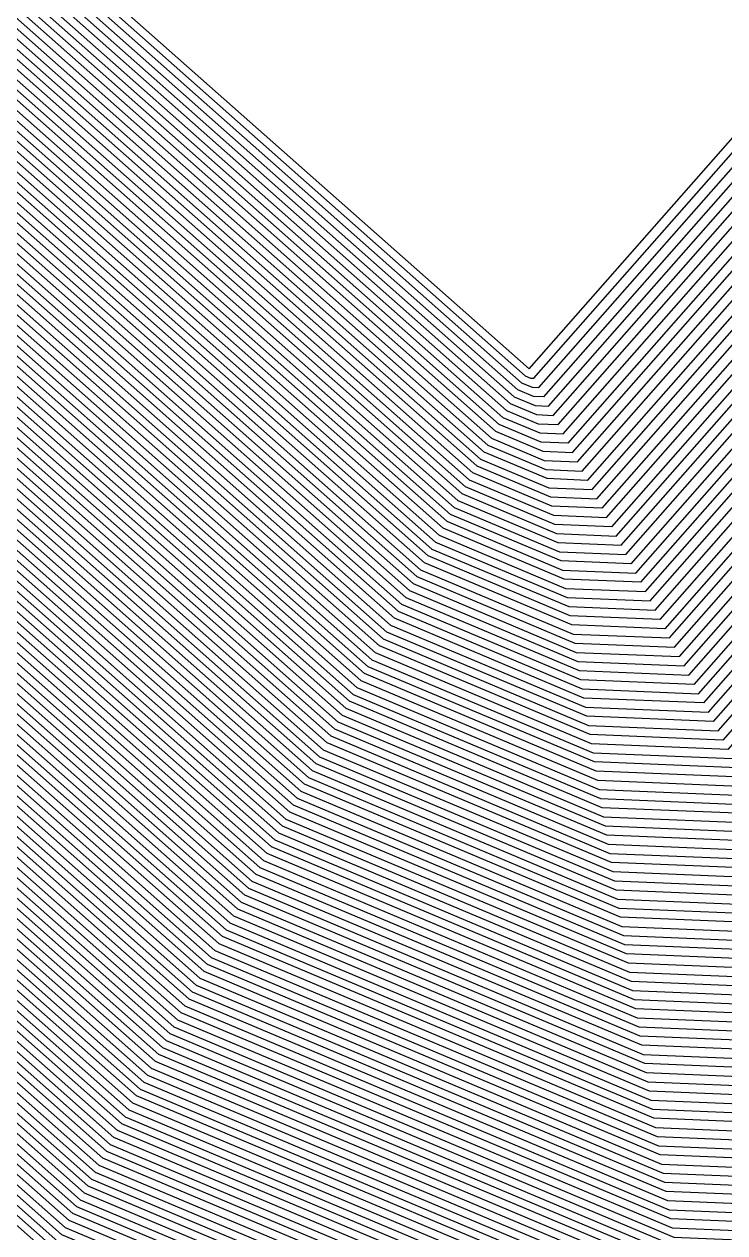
# Model space of a CAD drawing. Extents: x 7084 to 11035, y 13750 to 16729.
# Drawn here: x 9203.9 to 9262, y 14854.8 to 14955.1 of the extents above; entities that cross this region are included whole.
import ezdxf

# ---------------------------------------------------------------- set-up
doc = ezdxf.new("R2010")
doc.units = 0
doc.layers.add('Default', color=7, linetype='Continuous')

msp = doc.modelspace()

# ---------------------------------------------------------------- linework, layer by layer
at = {"layer": 'Default'}
for points in [[(8776.03, 14895.97), (8809.85, 14847.44), (8825.57, 14827.59), (8896.15, 14780.53), (8963.8, 14784.95), (8997.71, 14808.11), (9066.82, 14847.81), (9127.2, 14873.45), (9184.55, 14871.98), (9206.06, 14852.96), (9261.94, 14829.43), (9297.23, 14827.96), (9315.43, 14848.64), (9388.95, 14867.75), (9444.83, 14913.34), (9474.24, 14950.1), (9506.59, 15016.27), (9487.57, 15100.64), (9533.15, 15200.63), (9512.56, 15306.51)], [(8776.85, 14895.99), (8810.41, 14847.84), (8826.34, 14827.72), (8896.37, 14781.03), (8963.49, 14785.4), (8997.87, 14808.89), (9066.44, 14848.28), (9127.66, 14874.28), (9184.56, 14872.82), (9206.37, 14853.53), (9261.81, 14830.19), (9296.83, 14828.73), (9315.28, 14849.69), (9388.23, 14868.66), (9443.67, 14913.89), (9472.85, 14950.36), (9504.95, 15016.02), (9485.66, 15101.56), (9530.89, 15200.77), (9510.46, 15305.82)], [(9248.58, 14921.09), (9297.36, 14976.52), (9301.38, 14977.57), (9304.43, 14980.06), (9306.04, 14982.07), (9307.81, 14985.69), (9256.81, 15211.85), (9259.31, 15217.31), (9258.18, 15223.1), (9254.16, 15226.72), (9244.83, 15225.92), (9116.23, 15305.74)], [(8777.66, 14896.01), (8810.96, 14848.25), (8827.11, 14827.84), (8896.59, 14781.52), (8963.18, 14785.86), (8998.03, 14809.67), (9066.06, 14848.75), (9128.12, 14875.1), (9184.58, 14873.66), (9206.68, 14854.1), (9261.68, 14830.94), (9296.42, 14829.5), (9315.13, 14850.75), (9387.5, 14869.57), (9442.51, 14914.44), (9471.46, 14950.63), (9503.3, 15015.77), (9483.75, 15102.48), (9528.62, 15200.91), (9508.36, 15305.13)], [(8778.48, 14896.04), (8811.51, 14848.65), (8827.88, 14827.97), (8896.81, 14782.02), (8962.86, 14786.32), (8998.19, 14810.45), (9065.68, 14849.22), (9128.58, 14875.93), (9184.59, 14874.5), (9206.99, 14854.68), (9261.56, 14831.7), (9296.02, 14830.27), (9314.98, 14851.81), (9386.78, 14870.47), (9441.35, 14914.99), (9470.07, 14950.89), (9501.66, 15015.51), (9481.84, 15103.4), (9526.36, 15201.05), (9506.26, 15304.44)], [(9017.49, 14904.19), (9020.19, 14905.74), (9183.73, 14975.19), (9185.97, 14975.13), (9244.21, 14923.61), (9246.39, 14922.69), (9247.77, 14922.63), (9297.06, 14978.64), (9299.93, 14979.38), (9302.11, 14981.16), (9303.26, 14982.6), (9304.52, 14985.18), (9253, 15213.68), (9254.78, 15217.59), (9253.98, 15221.73), (9251.1, 15224.31), (9244.44, 15223.74), (9114.51, 15304.38)], [(9502.05, 15303.06), (9521.83, 15201.32), (9478.03, 15105.24), (9498.38, 15015.01), (9467.29, 14951.42), (9439.03, 14916.09), (9385.33, 14872.29), (9314.68, 14853.92), (9295.22, 14831.81), (9261.31, 14833.22), (9207.61, 14855.83), (9184.61, 14876.17), (9129.5, 14877.59), (9064.93, 14850.16), (8998.51, 14812.01), (8962.24, 14787.24), (8897.24, 14783), (8829.42, 14828.22)], [(8876.62, 14900.47), (8877.17, 14898.82), (8878.23, 14897.3), (8921.01, 14843.26), (8923.22, 14841.79), (8925.33, 14841.93), (9017.65, 14904.97), (9019.81, 14906.21), (9184.18, 14976.02), (9185.98, 14975.97), (9244.52, 14924.18), (9246.27, 14923.45), (9247.37, 14923.4), (9296.91, 14979.69), (9299.2, 14980.29), (9300.95, 14981.71), (9301.87, 14982.86), (9302.88, 14984.93), (9251.09, 15214.6), (9252.52, 15217.73), (9251.87, 15221.04), (9249.58, 15223.1), (9244.25, 15222.65), (9113.65, 15303.71)], [(9499.95, 15302.37), (9519.57, 15201.46), (9476.12, 15106.15), (9496.73, 15014.75), (9465.9, 14951.68), (9437.87, 14916.65), (9384.61, 14873.2), (9314.53, 14854.98), (9294.82, 14832.58), (9261.18, 14833.98), (9207.92, 14856.4), (9184.62, 14877.01), (9129.96, 14878.41), (9064.55, 14850.63), (8998.67, 14812.79), (8961.93, 14787.7), (8897.46, 14783.5), (8830.19, 14828.35), (8813.16, 14849.85), (8780.93, 14896.1)], [(8781.74, 14896.13), (8813.71, 14850.26), (8830.96, 14828.47), (8897.68, 14783.99), (8961.62, 14788.16), (8998.83, 14813.57), (9064.17, 14851.11), (9130.42, 14879.24), (9184.63, 14877.85), (9208.23, 14856.98), (9261.05, 14834.73), (9294.41, 14833.34), (9314.38, 14856.03), (9383.88, 14874.1), (9436.71, 14917.2), (9464.51, 14951.95), (9495.09, 15014.5), (9474.22, 15107.07), (9517.31, 15201.6), (9497.85, 15301.68)], [(9186.02, 14979.33), (9245.76, 14926.48), (9296.31, 14983.92), (9186.02, 14979.33), (9032.08, 15025.28), (8871.25, 15183.82), (8841.38, 15075.83), (8905.71, 14963.24), (8841.38, 15075.83), (9032.08, 15025.28), (9186.02, 14979.33), (9018.3, 14908.1), (8905.71, 14963.24), (8910.31, 14988.52), (8841.38, 15075.83), (9032.08, 15025.28), (8871.25, 15183.82), (9094.12, 15087.31), (9110.2, 15300.99)], [(8923.87, 14843.27), (8924.4, 14843.31), (9018.13, 14907.32), (9018.67, 14907.63), (9185.56, 14978.5), (9186.01, 14978.49), (9245.45, 14925.91), (9245.89, 14925.72), (9246.16, 14925.71), (9296.46, 14982.86), (9297.03, 14983.01), (9297.47, 14983.37), (9297.7, 14983.66), (9297.95, 14984.17), (9245.37, 15217.36), (9245.73, 15218.14), (9245.57, 15218.97), (9244.99, 15219.49), (9243.66, 15219.37), (9111.06, 15301.67)], [(8961, 14789.08), (8999.16, 14815.14), (9063.41, 14852.05), (9131.34, 14880.89), (9184.66, 14879.53), (9208.85, 14858.12), (9260.8, 14836.25), (9293.61, 14834.88), (9314.08, 14858.15), (9382.44, 14875.92), (9434.39, 14918.3), (9461.73, 14952.48), (9491.8, 15014), (9470.4, 15108.91), (9512.78, 15201.87), (9493.64, 15300.31)], [(9184.68, 14881.2), (9209.47, 14859.27), (9260.55, 14837.77), (9292.81, 14836.42), (9313.78, 14860.26), (9380.99, 14877.74), (9432.07, 14919.4), (9458.95, 14953.01), (9488.52, 15013.49), (9466.59, 15110.75), (9508.26, 15202.15), (9489.44, 15298.93)], [(8785.82, 14896.24), (8816.47, 14852.27), (8834.81, 14829.11), (8898.77, 14786.46), (8960.07, 14790.46), (8999.64, 14817.48), (9062.27, 14853.46), (9132.72, 14883.38), (9184.69, 14882.04), (9209.78, 14859.85), (9260.42, 14838.53), (9292.4, 14837.19), (9313.63, 14861.32), (9380.27, 14878.64), (9430.91, 14919.95), (9457.56, 14953.27), (9486.88, 15013.24), (9464.68, 15111.67), (9505.99, 15202.29), (9487.34, 15298.24)], [(8786.64, 14896.27), (8817.02, 14852.67), (8835.58, 14829.23), (8898.99, 14786.96), (8959.76, 14790.92), (8999.8, 14818.26), (9061.89, 14853.93), (9133.18, 14884.2), (9184.7, 14882.88), (9210.09, 14860.42), (9260.29, 14839.28), (9292, 14837.96), (9313.48, 14862.38), (9379.54, 14879.55), (9429.75, 14920.51), (9456.17, 14953.53), (9485.23, 15012.99), (9462.77, 15112.59), (9503.73, 15202.43), (9485.23, 15297.55)], [(9483.13, 15296.86), (9501.47, 15202.56), (9460.87, 15113.51), (9483.59, 15012.73), (9454.78, 14953.8), (9428.58, 14921.06), (9378.82, 14880.46), (9313.34, 14863.43), (9291.6, 14838.73), (9260.17, 14840.04), (9210.4, 14861), (9184.71, 14883.72), (9133.64, 14885.03), (9061.51, 14854.4), (8999.96, 14819.04), (8959.45, 14791.38), (8899.21, 14787.45), (8836.35, 14829.36), (8817.57, 14853.07), (8787.45, 14896.29)], [(8789.08, 14896.33), (8818.68, 14853.87), (8837.88, 14829.61), (8899.65, 14788.44), (8958.83, 14792.3), (9000.28, 14820.6), (9060.76, 14855.34), (9134.56, 14886.68), (9184.74, 14885.4), (9211.02, 14862.15), (9259.92, 14841.56), (9290.8, 14840.27), (9313.04, 14865.55), (9377.37, 14882.27), (9426.26, 14922.16), (9452, 14954.33), (9480.3, 15012.23), (9457.05, 15115.35), (9496.94, 15202.84), (9478.93, 15295.48)], [(9474.72, 15294.1), (9492.41, 15203.12), (9453.24, 15117.18), (9477.02, 15011.72), (9449.22, 14954.86), (9423.94, 14923.26), (9375.92, 14884.09), (9312.74, 14867.66), (9289.99, 14841.81), (9259.66, 14843.08), (9211.64, 14863.29), (9184.76, 14887.08), (9135.47, 14888.34), (9060, 14856.29), (9000.6, 14822.17), (8958.21, 14793.22), (8900.08, 14789.43), (8839.42, 14829.86), (8819.78, 14854.68), (8790.71, 14896.38)], [(8900.52, 14790.41), (8957.59, 14794.14), (9000.93, 14823.73), (9059.24, 14857.23), (9136.39, 14889.99), (9184.78, 14888.75), (9212.26, 14864.44), (9259.41, 14844.59), (9289.19, 14843.35), (9312.44, 14869.77), (9374.48, 14885.9), (9421.62, 14924.37), (9446.44, 14955.38), (9473.73, 15011.22), (9449.42, 15119.02), (9487.89, 15203.39), (9470.52, 15292.72)], [(8957.9, 14793.68), (9000.76, 14822.95), (9059.62, 14856.76), (9135.93, 14889.17), (9184.77, 14887.91), (9211.95, 14863.87), (9259.54, 14843.83), (9289.59, 14842.58), (9312.59, 14868.72), (9375.2, 14885), (9422.78, 14923.81), (9447.83, 14955.12), (9475.38, 15011.47), (9451.33, 15118.1), (9490.15, 15203.25), (9472.62, 15293.41)], [(9212.88, 14865.59), (9259.16, 14846.11), (9288.38, 14844.89), (9312.14, 14871.89), (9373.03, 14887.72), (9419.3, 14925.47), (9443.66, 14955.91), (9470.45, 15010.71), (9445.61, 15120.86), (9483.36, 15203.67), (9466.31, 15291.34)], [(9464.21, 15290.66), (9481.1, 15203.8), (9443.7, 15121.78), (9468.8, 15010.46), (9442.27, 14956.18), (9418.14, 14926.02), (9372.3, 14888.63), (9311.99, 14872.94), (9287.98, 14845.66), (9259.03, 14846.87), (9213.19, 14866.17), (9184.82, 14891.27), (9137.77, 14892.47), (9058.1, 14858.64), (9001.41, 14826.07), (8956.66, 14795.51), (8901.17, 14791.9), (8843.27, 14830.5), (8822.54, 14856.69), (8794.79, 14896.5), (8780.32, 14939.92), (8792.32, 14970.48), (8761.76, 15023.96)], [(8781.27, 14939.53), (8795.61, 14896.52), (8823.09, 14857.09), (8844.04, 14830.62), (8901.39, 14792.39), (8956.35, 14795.97), (9001.57, 14826.85), (9057.72, 14859.11), (9138.23, 14893.3), (9184.83, 14892.11), (9213.5, 14866.74), (9258.9, 14847.62), (9287.58, 14846.43), (9311.84, 14874), (9371.58, 14889.53), (9416.98, 14926.57), (9440.88, 14956.44), (9467.16, 15010.21), (9441.8, 15122.7), (9478.83, 15203.94), (9462.11, 15289.97)], [(9001.73, 14827.64), (9057.34, 14859.58), (9138.69, 14894.13), (9184.84, 14892.95), (9213.81, 14867.32), (9258.78, 14848.38), (9287.18, 14847.2), (9311.69, 14875.06), (9370.86, 14890.44), (9415.82, 14927.12), (9439.49, 14956.71), (9465.52, 15009.95), (9439.89, 15123.62), (9476.57, 15204.08), (9460, 15289.28)], [(8764.04, 15025.44), (8795.56, 14970.27), (8783.18, 14938.75), (8797.24, 14896.56), (8824.19, 14857.9), (8845.58, 14830.87), (8901.83, 14793.38), (8955.73, 14796.89), (9001.89, 14828.42), (9056.96, 14860.05), (9139.15, 14894.96), (9184.85, 14893.78), (9214.12, 14867.89), (9258.65, 14849.14), (9286.77, 14847.97), (9311.54, 14876.12), (9370.13, 14891.35), (9414.66, 14927.67), (9438.1, 14956.97), (9463.88, 15009.7), (9437.98, 15124.54), (9474.31, 15204.22), (9457.9, 15288.59)], [(8764.8, 15025.93), (8796.64, 14970.2), (8784.13, 14938.36), (8798.06, 14896.59), (8824.74, 14858.3), (8846.35, 14831), (8902.05, 14793.87), (8955.42, 14797.35), (9002.05, 14829.2), (9056.59, 14860.53), (9139.61, 14895.78), (9184.86, 14894.62), (9214.43, 14868.46), (9258.53, 14849.9), (9286.37, 14848.74), (9311.39, 14877.17), (9369.41, 14892.26), (9413.5, 14928.23), (9436.71, 14957.23), (9462.23, 15009.45), (9436.08, 15125.46), (9472.04, 15204.36), (9455.8, 15287.9)], [(8767.07, 15027.41), (8799.88, 14970), (8786.99, 14937.19), (8800.5, 14896.66), (8826.4, 14859.5), (8848.66, 14831.38), (8902.7, 14795.35), (8954.49, 14798.73), (9002.53, 14831.54), (9055.45, 14861.94), (9140.99, 14898.26), (9184.9, 14897.14), (9215.36, 14870.19), (9258.15, 14852.17), (9285.17, 14851.05), (9310.95, 14880.34), (9367.24, 14894.98), (9410.02, 14929.88), (9432.54, 14958.03), (9457.31, 15008.69), (9430.35, 15128.21), (9465.26, 15204.77), (9449.49, 15285.83)], [(8768.59, 15028.4), (8802.04, 14969.86), (8788.9, 14936.41), (8802.13, 14896.7), (8827.5, 14860.31), (8850.2, 14831.63), (8903.14, 14796.34), (8953.87, 14799.65), (9002.86, 14833.1), (9054.69, 14862.88), (9141.91, 14899.92), (9184.92, 14898.82), (9215.98, 14871.34), (9257.89, 14853.69), (9284.36, 14852.59), (9310.65, 14882.46), (9365.79, 14896.79), (9407.7, 14930.98), (9429.76, 14958.55), (9454.02, 15008.18), (9426.54, 15130.05), (9460.73, 15205.05), (9445.29, 15284.45)], [(9003.02, 14833.88), (9054.31, 14863.35), (9142.37, 14900.75), (9184.93, 14899.65), (9216.29, 14871.91), (9257.77, 14854.45), (9283.96, 14853.36), (9310.5, 14883.51), (9365.07, 14897.7), (9406.54, 14931.53), (9428.37, 14958.82), (9452.38, 15007.93), (9424.63, 15130.97), (9458.47, 15205.18), (9443.19, 15283.76)], [(8770.1, 15029.39), (8804.2, 14969.72), (8790.81, 14935.62), (8803.76, 14896.75), (8828.6, 14861.11), (8851.74, 14831.89), (8903.57, 14797.33), (8953.25, 14800.57), (9003.18, 14834.67), (9053.93, 14863.82), (9142.83, 14901.57), (9184.94, 14900.49), (9216.6, 14872.49), (9257.64, 14855.21), (9283.56, 14854.13), (9310.35, 14884.57), (9364.34, 14898.61), (9405.38, 14932.09), (9426.98, 14959.08), (9450.73, 15007.68), (9422.73, 15131.89), (9456.2, 15205.32), (9441.08, 15283.07)], [(9438.98, 15282.38), (9453.94, 15205.46), (9420.82, 15132.81), (9449.09, 15007.43), (9425.59, 14959.35), (9404.22, 14932.64), (9363.62, 14899.52), (9310.2, 14885.63), (9283.16, 14854.9), (9257.51, 14855.97), (9216.91, 14873.06), (9184.95, 14901.33), (9143.29, 14902.4), (9053.55, 14864.29), (9003.34, 14835.45), (8952.94, 14801.03), (8903.79, 14797.82), (8852.51, 14832.01), (8829.15, 14861.51), (8804.58, 14896.77), (8791.76, 14935.23), (8805.28, 14969.65), (8770.86, 15029.88)], [(9432.67, 15280.32), (9447.15, 15205.87), (9415.1, 15135.56), (9444.16, 15006.67), (9421.42, 14960.14), (9400.74, 14934.29), (9361.45, 14902.24), (9309.75, 14888.8), (9281.95, 14857.21), (9257.13, 14858.24), (9217.85, 14874.78), (9184.99, 14903.85), (9144.67, 14904.88), (9052.42, 14865.71), (9003.82, 14837.79), (8952.01, 14802.41), (8904.45, 14799.31), (8854.82, 14832.39)], [(8773.9, 15031.86), (8809.6, 14969.38), (8795.57, 14933.67), (8807.84, 14896.86), (8831.36, 14863.12), (8855.59, 14832.52), (8904.67, 14799.8), (8951.7, 14802.87), (9003.98, 14838.57), (9052.04, 14866.18), (9145.13, 14905.71), (9185, 14904.69), (9218.16, 14875.36), (9257.01, 14859), (9281.55, 14857.98), (9309.6, 14889.86), (9360.72, 14903.15), (9399.58, 14934.84), (9420.03, 14960.4), (9442.52, 15006.41), (9413.19, 15136.48), (9444.89, 15206.01), (9430.57, 15279.63)], [(8951.39, 14803.33), (9004.14, 14839.35), (9051.66, 14866.65), (9145.58, 14906.54), (9185.01, 14905.53), (9218.47, 14875.93), (9256.88, 14859.76), (9281.15, 14858.75), (9309.45, 14890.91), (9360, 14904.05), (9398.42, 14935.39), (9418.64, 14960.67), (9440.88, 15006.16), (9411.28, 15137.4), (9442.62, 15206.15), (9428.47, 15278.94)], [(8951.08, 14803.79), (9004.3, 14840.13), (9051.28, 14867.12), (9146.04, 14907.36), (9185.02, 14906.36), (9218.78, 14876.51), (9256.76, 14860.51), (9280.74, 14859.51), (9309.3, 14891.97), (9359.28, 14904.96), (9397.26, 14935.95), (9417.25, 14960.93), (9439.23, 15005.91), (9409.38, 15138.32), (9440.36, 15206.29), (9426.37, 15278.25)], [(8914.11, 15277.39), (8851.66, 15216.68), (8848.17, 15206.89), (8845.92, 15200.14), (8842.54, 15182.13), (8840.29, 15175.37), (8817.73, 15093.84), (8810.42, 15078.64), (8804.22, 15064.57), (8804.22, 15051.62), (8852.8, 14966.62), (8833.71, 14918.05), (8840.47, 14897.78), (8853.42, 14879.21), (8886.38, 14837.57), (8913.4, 14819.56), (8939.29, 14821.25), (9010.41, 14869.82), (9036.87, 14885.02), (9163.51, 14938.79), (9185.46, 14938.23), (9230.56, 14898.33)], [(9004.62, 14841.7), (9050.52, 14868.06), (9146.96, 14909.02), (9185.05, 14908.04), (9219.4, 14877.65), (9256.5, 14862.03), (9279.94, 14861.05), (9309, 14894.08), (9357.83, 14906.78), (9394.94, 14937.05), (9414.47, 14961.46), (9435.95, 15005.4), (9405.56, 15140.16), (9435.83, 15206.56), (9422.16, 15276.87)], [(9424.27, 15277.56), (9438.1, 15206.42), (9407.47, 15139.24), (9437.59, 15005.66), (9415.86, 14961.2), (9396.1, 14936.5), (9358.55, 14905.87), (9309.15, 14893.03), (9280.34, 14860.28), (9256.63, 14861.27), (9219.09, 14877.08), (9185.04, 14907.2)], [(8777.69, 15034.33), (8815, 14969.03), (8800.34, 14931.72), (8811.92, 14896.98), (8834.12, 14865.13), (8859.44, 14833.15), (8905.76, 14802.27), (8950.15, 14805.16), (9004.79, 14842.48), (9050.14, 14868.53), (9147.42, 14909.84), (9185.06, 14908.88), (9219.71, 14878.23), (9256.38, 14862.79), (9279.54, 14861.82), (9308.85, 14895.14), (9357.11, 14907.68), (9393.78, 14937.6), (9413.08, 14961.73), (9434.31, 15005.15), (9403.66, 15141.08), (9433.57, 15206.7), (9420.06, 15276.18)], [(8916.55, 15276.59), (8852.86, 15214.67), (8849.58, 15205.48), (8847.47, 15199.14), (8844.3, 15182.23), (8842.18, 15175.89), (8819.18, 15092.74), (8812.31, 15078.47), (8806.5, 15065.26), (8806.5, 15053.1), (8856.04, 14966.41), (8836.58, 14916.88), (8842.92, 14897.85), (8855.07, 14880.41), (8888.69, 14837.95), (8914.05, 14821.04), (8938.36, 14822.63), (9010.9, 14872.16), (9035.73, 14886.43), (9164.88, 14941.28), (9185.49, 14940.75), (9231.49, 14900.06)], [(9415.86, 15274.8), (9429.04, 15206.98), (9399.84, 15142.92), (9431.02, 15004.65), (9410.3, 14962.25), (9391.45, 14938.7), (9355.66, 14909.5), (9308.56, 14897.25), (9278.73, 14863.36), (9256.12, 14864.31), (9220.33, 14879.38), (9185.08, 14910.56), (9148.34, 14911.5), (9049.38, 14869.48), (9005.11, 14844.04), (8949.53, 14806.08), (8906.19, 14803.26), (8860.98, 14833.4), (8835.22, 14865.94), (8813.55, 14897.02), (8802.25, 14930.94), (8817.16, 14968.89), (8779.2, 15035.32)], [(8779.96, 15035.81), (8818.24, 14968.83), (8803.2, 14930.55), (8814.37, 14897.05), (8835.77, 14866.34), (8861.75, 14833.53), (8906.41, 14803.75), (8949.22, 14806.54), (9005.27, 14844.82), (9049, 14869.95), (9148.8, 14912.33), (9185.09, 14911.4), (9220.64, 14879.95), (9256, 14865.06), (9278.33, 14864.13), (9308.41, 14898.31), (9354.93, 14910.41), (9390.29, 14939.25), (9408.91, 14962.52), (9429.38, 15004.39), (9397.93, 15143.84), (9426.78, 15207.11), (9413.75, 15274.11)], [(8781.48, 15036.8), (8820.4, 14968.69), (8805.11, 14929.77), (8816, 14897.09), (8836.87, 14867.14), (8863.29, 14833.78), (8906.85, 14804.74), (8948.6, 14807.46), (9005.59, 14846.38), (9048.25, 14870.89), (9149.72, 14913.98), (9185.12, 14913.07), (9221.26, 14881.1), (9255.74, 14866.58), (9277.53, 14865.67), (9308.11, 14900.42), (9353.49, 14912.22), (9387.97, 14940.36), (9406.13, 14963.05), (9426.09, 15003.89), (9394.12, 15145.67), (9422.25, 15207.39), (9409.55, 15272.73)], [(8819.32, 14968.76), (8804.16, 14930.16), (8815.18, 14897.07), (8836.32, 14866.74), (8862.52, 14833.66), (8906.63, 14804.25), (8948.91, 14807), (9005.43, 14845.6), (9048.62, 14870.42), (9149.26, 14913.15), (9185.1, 14912.23), (9220.95, 14880.53), (9255.87, 14865.82), (9277.93, 14864.9), (9308.26, 14899.37), (9354.21, 14911.32), (9389.13, 14939.81), (9407.52, 14962.78), (9427.73, 15004.14), (9396.03, 15144.76), (9424.52, 15207.25), (9411.65, 15273.42)], [(8925.5, 15273.63), (8857.26, 15207.29), (8854.76, 15200.3), (8853.15, 15195.48), (8850.74, 15182.61), (8849.13, 15177.78), (8824.49, 15088.69), (8819.26, 15077.84), (8814.84, 15067.78), (8814.84, 15058.54), (8867.91, 14965.65), (8847.06, 14912.58), (8851.89, 14898.1), (8861.14, 14884.83), (8897.15, 14839.34), (8916.45, 14826.47), (8934.95, 14827.68), (9012.67, 14880.76), (9031.56, 14891.61), (9169.94, 14950.38), (9185.62, 14949.97), (9234.91, 14906.38), (9250.18, 14899.94), (9259.83, 14899.54)], [(8927.12, 15273.1), (8858.06, 15205.95), (8855.7, 15199.36), (8854.19, 15194.81), (8851.91, 15182.68), (8850.4, 15178.13), (8825.45, 15087.96), (8820.53, 15077.72), (8816.36, 15068.24), (8816.36, 15059.52), (8870.07, 14965.52), (8848.97, 14911.8), (8853.52, 14898.15), (8862.24, 14885.64), (8898.69, 14839.59), (8916.89, 14827.46), (8934.33, 14828.6), (9012.99, 14882.32), (9030.81, 14892.55), (9170.86, 14952.03), (9185.64, 14951.65), (9235.53, 14907.52), (9249.93, 14901.46), (9259.03, 14901.08)], [(8948.29, 14807.92), (9005.75, 14847.17), (9047.87, 14871.36), (9150.18, 14914.81), (9185.13, 14913.91), (9221.57, 14881.68), (9255.62, 14867.34), (9277.12, 14866.44), (9307.96, 14901.48), (9352.76, 14913.13), (9386.81, 14940.91), (9404.74, 14963.31), (9424.45, 15003.63), (9392.21, 15146.59), (9419.99, 15207.53), (9407.45, 15272.04)], [(9403.24, 15270.67), (9415.47, 15207.8), (9388.4, 15148.43), (9421.16, 15003.13), (9401.96, 14963.84), (9384.49, 14942.01), (9351.32, 14914.95), (9307.66, 14903.6), (9276.32, 14867.98), (9255.37, 14868.85), (9222.19, 14882.82), (9185.15, 14915.59), (9151.1, 14916.46), (9047.11, 14872.3), (9006.07, 14848.73), (8947.67, 14808.84), (8907.5, 14806.22), (8865.59, 14834.16), (8838.53, 14868.35), (8818.45, 14897.16), (8807.97, 14928.59), (8823.64, 14968.48), (8783.75, 15038.28)], [(9255.24, 14869.61), (9275.92, 14868.75), (9307.51, 14904.65), (9350.59, 14915.85), (9383.33, 14942.56), (9400.57, 14964.1), (9419.52, 15002.88), (9386.49, 15149.35), (9413.2, 15207.94), (9401.14, 15269.98)], [(9399.04, 15269.29), (9410.94, 15208.08), (9384.58, 15150.27), (9417.88, 15002.62), (9399.17, 14964.37), (9382.17, 14943.11), (9349.87, 14916.76), (9307.36, 14905.71), (9275.52, 14869.52), (9255.11, 14870.37), (9222.81, 14883.97), (9185.17, 14917.27)], [(9396.93, 15268.6), (9408.68, 15208.22), (9382.68, 15151.19), (9416.23, 15002.37), (9397.78, 14964.63), (9381.01, 14943.67), (9349.14, 14917.67), (9307.21, 14906.77), (9275.11, 14870.29), (9254.99, 14871.13), (9223.12, 14884.55), (9185.18, 14918.1), (9152.48, 14918.94), (9045.97, 14873.71), (9006.55, 14851.07), (8946.74, 14810.22), (8908.16, 14807.7), (8867.9, 14834.54), (8840.18, 14869.56), (8820.89, 14897.23), (8810.83, 14927.42), (8826.88, 14968.27), (8786.03, 15039.76)], [(8821.71, 14897.25), (8840.73, 14869.96), (8868.67, 14834.67), (8908.38, 14808.2), (8946.43, 14810.68), (9006.72, 14851.85), (9045.59, 14874.19), (9152.94, 14919.77), (9185.2, 14918.94), (9223.43, 14885.12), (9254.86, 14871.89), (9274.71, 14871.06), (9307.06, 14907.82), (9348.42, 14918.58), (9379.85, 14944.22), (9396.39, 14964.9), (9414.59, 15002.12), (9380.77, 15152.11), (9406.41, 15208.35), (9394.83, 15267.91)], [(9390.63, 15266.53), (9401.89, 15208.63), (9376.96, 15153.95), (9411.31, 15001.61), (9393.61, 14965.42), (9377.53, 14945.32), (9346.97, 14920.39), (9306.76, 14909.94), (9273.91, 14872.6), (9254.61, 14873.4), (9224.05, 14886.27), (9185.22, 14920.62), (9153.86, 14921.42), (9044.83, 14875.13), (9007.04, 14853.41), (8945.8, 14811.6), (8908.81, 14809.19), (8870.21, 14834.92), (8841.84, 14870.76), (8823.34, 14897.3), (8813.69, 14926.25), (8830.12, 14968.07), (8788.3, 15041.25)], [(8948.27, 15266.11), (8868.45, 15188.51), (8867.95, 15187.11), (8867.63, 15186.15), (8867.15, 15183.57), (8866.82, 15182.61), (8838, 15078.4), (8836.95, 15076.23), (8836.07, 15074.22), (8836.07, 15072.37), (8898.15, 14963.72), (8873.76, 14901.64), (8874.73, 14898.75), (8876.58, 14896.09), (8918.7, 14842.88), (8922.56, 14840.31), (8926.26, 14840.55), (9017.17, 14902.63), (9020.95, 14904.8), (9182.81, 14973.54), (9185.94, 14973.45), (9243.59, 14922.46), (9246.65, 14921.17), (9248.58, 14921.09)], [(8945.49, 14812.06), (9007.2, 14854.2), (9044.45, 14875.6), (9154.32, 14922.25), (9185.23, 14921.46), (9224.36, 14886.85), (9254.48, 14874.16), (9273.51, 14873.37), (9306.61, 14910.99), (9346.25, 14921.3), (9376.37, 14945.87), (9392.22, 14965.69), (9409.66, 15001.36), (9375.05, 15154.86), (9399.62, 15208.77), (9388.53, 15265.84)], [(8789.82, 15042.23), (8832.28, 14967.93), (8815.6, 14925.47), (8824.97, 14897.35), (8842.94, 14871.57), (8871.75, 14835.17), (8909.25, 14810.17), (8945.18, 14812.52), (9007.36, 14854.98), (9044.07, 14876.07), (9154.78, 14923.08), (9185.24, 14922.3), (9224.67, 14887.42), (9254.35, 14874.92), (9273.1, 14874.14), (9306.47, 14912.05), (9345.53, 14922.21), (9375.21, 14946.42), (9390.83, 14965.95), (9408.02, 15001.11), (9373.14, 15155.78), (9397.36, 15208.91), (9386.42, 15265.15)], [(8791.33, 15043.22), (8834.44, 14967.79), (8817.5, 14924.69), (8826.6, 14897.39), (8844.04, 14872.37), (8873.29, 14835.42), (8909.69, 14811.16), (8944.56, 14813.44), (9007.68, 14856.54), (9043.32, 14877.01), (9155.69, 14924.73), (9185.26, 14923.98), (9225.29, 14888.57), (9254.1, 14876.44), (9272.3, 14875.68), (9306.17, 14914.16), (9344.08, 14924.02), (9372.89, 14947.53), (9388.05, 14966.48), (9404.74, 15000.6), (9369.33, 15157.62), (9392.83, 15209.18), (9382.22, 15263.77)], [(9007.52, 14855.76), (9043.7, 14876.54), (9155.23, 14923.91), (9185.25, 14923.14), (9224.98, 14887.99), (9254.23, 14875.68), (9272.7, 14874.91), (9306.32, 14913.11), (9344.8, 14923.11), (9374.05, 14946.97), (9389.44, 14966.22), (9406.38, 15000.85), (9371.24, 15156.7), (9395.1, 15209.04), (9384.32, 15264.46)], [(9375.91, 15261.71), (9386.04, 15209.59), (9363.61, 15160.38), (9399.81, 14999.84), (9383.88, 14967.27), (9369.41, 14949.18), (9341.91, 14926.74), (9305.72, 14917.33), (9271.09, 14877.99), (9253.72, 14878.71), (9226.22, 14890.29), (9185.3, 14926.49), (9157.07, 14927.21), (9042.18, 14878.42), (9008.16, 14858.88), (8943.63, 14814.81), (8910.34, 14812.64), (8875.6, 14835.8)], [(8829.87, 14897.48), (8846.25, 14873.98), (8876.37, 14835.93), (8910.56, 14813.14), (8943.32, 14815.27), (9008.32, 14859.66), (9041.8, 14878.9), (9157.53, 14928.04), (9185.31, 14927.33), (9226.53, 14890.87), (9253.6, 14879.47), (9270.69, 14878.76), (9305.57, 14918.39), (9341.18, 14927.65), (9368.25, 14949.73), (9382.49, 14967.54), (9398.16, 14999.59), (9361.7, 15161.3), (9383.78, 15209.73), (9373.81, 15261.02)], [(9369.6, 15259.64), (9379.25, 15210.01), (9357.89, 15163.14), (9394.88, 14999.08), (9379.71, 14968.07), (9365.93, 14950.83), (9339.74, 14929.47), (9305.27, 14920.51), (9269.89, 14880.3), (9253.34, 14880.99), (9227.15, 14892.02), (9185.33, 14929.01), (9158.45, 14929.7), (9041.04, 14879.84), (9008.65, 14861.23), (8942.7, 14816.19), (8911, 14814.13), (8877.91, 14836.18)], [(8824.18, 14921.95), (8832.31, 14897.55), (8847.9, 14875.18), (8878.68, 14836.31), (8911.21, 14814.62), (8942.39, 14816.65), (9008.81, 14862.01), (9040.66, 14880.31), (9158.91, 14930.52), (9185.35, 14929.85), (9227.46, 14892.59), (9253.22, 14881.74), (9269.48, 14881.07), (9305.12, 14921.56), (9339.01, 14930.37), (9364.77, 14951.39), (9378.32, 14968.33), (9393.24, 14998.83), (9355.98, 15164.06), (9376.99, 15210.15), (9367.5, 15258.95)], [(8942.08, 14817.11), (9008.97, 14862.79), (9040.28, 14880.78), (9159.37, 14931.35), (9185.36, 14930.68), (9227.77, 14893.16), (9253.09, 14882.5), (9269.08, 14881.84), (9304.97, 14922.62), (9338.29, 14931.28), (9363.61, 14951.94), (9376.93, 14968.6), (9391.59, 14998.58), (9354.07, 15164.97), (9374.73, 15210.28), (9365.4, 15258.26)], [(9185.37, 14931.52), (9228.08, 14893.74), (9252.96, 14883.26), (9268.68, 14882.61), (9304.82, 14923.68), (9337.56, 14932.19), (9362.45, 14952.49), (9375.54, 14968.86), (9389.95, 14998.33), (9352.17, 15165.89), (9372.46, 15210.42), (9363.3, 15257.57)], [(9356.99, 15255.5), (9365.68, 15210.84), (9346.44, 15168.65), (9385.02, 14997.57), (9371.37, 14969.65), (9358.97, 14954.14), (9335.39, 14934.91), (9304.37, 14926.85), (9267.47, 14884.92), (9252.59, 14885.54), (9229.01, 14895.46), (9185.4, 14934.04), (9161.21, 14934.66), (9038.77, 14882.66), (9009.61, 14865.91), (8940.84, 14818.95), (8912.31, 14817.09), (8882.53, 14836.94), (8850.66, 14877.2), (8836.39, 14897.67), (8828.95, 14920), (8847.4, 14966.96), (8800.43, 15049.15)], [(8885.61, 14837.45), (8913.18, 14819.06), (8939.6, 14820.79), (9010.25, 14869.04), (9037.25, 14884.55), (9163.05, 14937.97), (9185.45, 14937.39), (9230.25, 14897.76), (9252.08, 14888.57), (9265.87, 14887.99), (9303.78, 14931.07), (9332.5, 14938.54), (9354.33, 14956.35), (9365.81, 14970.71), (9378.45, 14996.56), (9338.82, 15172.33), (9356.62, 15211.39), (9348.58, 15252.74)], [(9230.56, 14898.33), (9251.95, 14889.33), (9265.46, 14888.76), (9303.63, 14932.13), (9331.77, 14939.45), (9353.16, 14956.9), (9364.42, 14970.97), (9376.81, 14996.3), (9336.91, 15173.25), (9354.36, 15211.52), (9346.48, 15252.05)], [(9231.49, 14900.06), (9251.57, 14891.6), (9264.26, 14891.07), (9303.18, 14935.3), (9329.6, 14942.17), (9349.68, 14958.55), (9360.25, 14971.77), (9371.88, 14995.55), (9331.19, 15176), (9347.57, 15211.94), (9340.17, 15249.99)], [(9333.86, 15247.92), (9340.78, 15212.35), (9325.47, 15178.76), (9366.95, 14994.79), (9356.08, 14972.56), (9346.2, 14960.21), (9327.43, 14944.9), (9302.73, 14938.47), (9263.05, 14893.38), (9251.2, 14893.88), (9232.42, 14901.78), (9185.53, 14943.26), (9166.26, 14943.76), (9034.6, 14887.84), (9011.38, 14874.51), (8937.43, 14824), (8914.71, 14822.52), (8890.99, 14838.33)], [(8937.12, 14824.46), (9011.54, 14875.29), (9034.22, 14888.32), (9166.72, 14944.59), (9185.54, 14944.1), (9232.73, 14902.35), (9251.07, 14894.63), (9262.65, 14894.15), (9302.58, 14939.53), (9326.71, 14945.8), (9345.04, 14960.76), (9354.69, 14972.82), (9365.31, 14994.54), (9323.56, 15179.68), (9338.52, 15212.49), (9331.76, 15247.23)], [(9329.66, 15246.54), (9336.25, 15212.63), (9321.65, 15180.6), (9363.66, 14994.28), (9353.3, 14973.09), (9343.88, 14961.31), (9325.98, 14946.71), (9302.43, 14940.59), (9262.25, 14894.92), (9250.94, 14895.39), (9233.04, 14902.93), (9185.55, 14944.94), (9167.18, 14945.41), (9033.84, 14888.79), (9011.7, 14876.07), (8936.81, 14824.92), (8915.14, 14823.51), (8892.53, 14838.58), (8857.83, 14882.42), (8846.99, 14897.97), (8841.34, 14914.92), (8861.44, 14966.07), (8810.29, 15055.57)], [(8834.87, 15244.85), (8828.38, 15226.68), (8824.2, 15214.13), (8817.93, 15180.68), (8813.75, 15168.13), (8797.47, 15109.28), (8783.88, 15081.05), (8772.38, 15054.92), (8772.38, 15030.87), (8807.44, 14969.51), (8793.67, 14934.45), (8806.21, 14896.82), (8830.26, 14862.32), (8854.05, 14832.26), (8904.23, 14798.81), (8952.32, 14801.95), (9003.66, 14837.01), (9052.79, 14865.24), (9144.21, 14904.05), (9184.98, 14903.01), (9217.54, 14874.21), (9257.26, 14857.48), (9282.35, 14856.44)], [(9323.35, 15244.47), (9329.46, 15213.04), (9315.93, 15183.36), (9358.74, 14993.52), (9349.13, 14973.88), (9340.4, 14962.97), (9323.81, 14949.43), (9301.98, 14943.76), (9261.04, 14897.23), (9250.56, 14897.67), (9233.97, 14904.65), (9185.59, 14947.46), (9168.56, 14947.89), (9032.7, 14890.2), (9012.18, 14878.41), (8935.88, 14826.3), (8915.8, 14824.99), (8894.84, 14838.96)], [(9259.83, 14899.54), (9301.54, 14946.93), (9321.64, 14952.16), (9336.92, 14964.62), (9344.96, 14974.67), (9353.81, 14992.77), (9310.21, 15186.11), (9322.68, 15213.45), (9317.05, 15242.4)], [(9259.03, 14901.08), (9301.24, 14949.04), (9320.19, 14953.97), (9334.6, 14965.72), (9342.18, 14975.2), (9350.52, 14992.26), (9306.4, 15187.95), (9318.15, 15213.73), (9312.84, 15241.03)], [(8814.72, 15240.34), (8809.21, 15223.79), (8800.94, 15179.68), (8795.42, 15163.14), (8783.48, 15119.94), (8765.56, 15082.72), (8750.39, 15048.25), (8750.39, 15016.55), (8776.12, 14971.51), (8766.01, 14945.78), (8782.56, 14896.15), (8814.27, 14850.66), (8831.73, 14828.6), (8897.9, 14784.49), (8961.31, 14788.62), (8999, 14814.35), (9063.79, 14851.58), (9130.88, 14880.07), (9184.64, 14878.69), (9208.54, 14857.55), (9260.93, 14835.49)], [(8933.71, 14829.52), (9013.31, 14883.88), (9030.05, 14893.5), (9171.78, 14953.68), (9185.67, 14953.33), (9236.15, 14908.67), (9249.68, 14902.97), (9258.23, 14902.62), (9300.94, 14951.16), (9318.75, 14955.79), (9332.28, 14966.83), (9339.4, 14975.73), (9347.24, 14991.76), (9302.58, 15189.79), (9313.62, 15214.01), (9308.64, 15239.65)], [(8917.76, 14829.44), (8933.09, 14830.44), (9013.63, 14885.44), (9029.29, 14894.44), (9172.7, 14955.34), (9185.69, 14955), (9236.77, 14909.82), (9249.43, 14904.49), (9257.42, 14904.16), (9300.64, 14953.27), (9317.3, 14957.6), (9329.96, 14967.93), (9336.62, 14976.26), (9343.95, 14991.25), (9298.77, 15191.63), (9309.1, 15214.28), (9304.43, 15238.27)], [(8818.02, 15237.04), (8812.83, 15221.46), (8805.04, 15179.92), (8799.85, 15164.34), (8786.85, 15117.37), (8769.98, 15082.32), (8755.7, 15049.86), (8755.7, 15020), (8783.68, 14971.03), (8772.69, 14943.05), (8788.27, 14896.31), (8818.13, 14853.47), (8837.12, 14829.48), (8899.43, 14787.94), (8959.14, 14791.84), (9000.12, 14819.82), (9061.13, 14854.87), (9134.1, 14885.86), (9184.72, 14884.56), (9210.71, 14861.57), (9260.04, 14840.8), (9291.2, 14839.5), (9313.19, 14864.49)], [(9300.23, 15236.89), (9304.57, 15214.56), (9294.95, 15193.47), (9340.67, 14990.74), (9333.84, 14976.79), (9327.64, 14969.03), (9315.85, 14959.42), (9300.34, 14955.38), (9256.62, 14905.7), (9249.17, 14906.01), (9237.39, 14910.97), (9185.71, 14956.68), (9173.62, 14956.99), (9028.53, 14895.38), (9013.95, 14887.01), (8932.47, 14831.36), (8918.2, 14830.43), (8903.31, 14840.35), (8865.55, 14888.05), (8858.41, 14898.29), (8854.69, 14909.45), (8876.55, 14965.1), (8820.91, 15062.49)], [(8840.47, 15235.46), (8834.98, 15220.08), (8831.44, 15209.47), (8826.13, 15181.16), (8822.59, 15170.55), (8804.22, 15104.13), (8792.72, 15080.25), (8782.99, 15058.13), (8782.99, 15037.79), (8822.56, 14968.55), (8807.02, 14928.98), (8817.63, 14897.14), (8837.98, 14867.95), (8864.82, 14834.03), (8907.28, 14805.73), (8947.98, 14808.38), (9005.91, 14847.95), (9047.49, 14871.83), (9150.64, 14915.63), (9185.14, 14914.75), (9221.88, 14882.25), (9255.49, 14868.1), (9276.72, 14867.21), (9307.81, 14902.54)], [(8905.62, 14840.73), (8918.85, 14831.91), (8931.54, 14832.74), (9014.44, 14889.35), (9027.39, 14896.79), (9174.99, 14959.47), (9185.75, 14959.2), (9238.32, 14912.69), (9248.79, 14908.28), (9255.41, 14908.01), (9299.89, 14958.55), (9313.68, 14962.14), (9324.16, 14970.69), (9329.67, 14977.58), (9335.74, 14989.99), (9289.23, 15196.22), (9297.78, 15214.97), (9293.92, 15234.82)], [(8820.85, 15234.21), (8815.93, 15219.46), (8808.56, 15180.13), (8803.64, 15165.38), (8789.75, 15115.16), (8773.77, 15081.97), (8760.25, 15051.24), (8760.25, 15022.97), (8790.16, 14970.62), (8778.41, 14940.7), (8793.16, 14896.45), (8821.43, 14855.88), (8841.73, 14830.24), (8900.74, 14790.91), (8957.28, 14794.6), (9001.09, 14824.51), (9058.86, 14857.7), (9136.85, 14890.82), (9184.79, 14889.59), (9212.57, 14865.02), (9259.28, 14845.35)], [(8821.32, 15233.74), (8816.45, 15219.13), (8809.14, 15180.16), (8804.27, 15165.55), (8790.23, 15114.79), (8774.4, 15081.91), (8761.01, 15051.47), (8761.01, 15023.46), (8791.24, 14970.55), (8779.36, 14940.31), (8793.98, 14896.47), (8821.99, 14856.29), (8842.5, 14830.37), (8900.95, 14791.4), (8956.97, 14795.05), (9001.25, 14825.29), (9058.48, 14858.17), (9137.31, 14891.65), (9184.81, 14890.43), (9212.88, 14865.59)], [(8841.27, 15234.12), (8835.92, 15219.14), (8832.47, 15208.8), (8827.3, 15181.23), (8823.86, 15170.89), (8805.19, 15103.4), (8793.99, 15080.13), (8784.51, 15058.59), (8784.51, 15038.78), (8824.72, 14968.41), (8808.92, 14928.2), (8819.26, 14897.18), (8839.08, 14868.75), (8866.36, 14834.29), (8907.72, 14806.72), (8947.36, 14809.3), (9006.23, 14849.51), (9046.73, 14872.77), (9151.56, 14917.29), (9185.16, 14916.43), (9222.5, 14883.4), (9255.24, 14869.61)], [(9291.82, 15234.13), (9295.52, 15215.11), (9287.33, 15197.14), (9334.09, 14989.73), (9328.28, 14977.84), (9323, 14971.24), (9312.96, 14963.05), (9299.74, 14959.61), (9255.01, 14908.78), (9248.67, 14909.04), (9238.63, 14913.27), (9185.76, 14960.04), (9175.45, 14960.3)], [(9261.8, 15232.75), (9268.69, 15226.55), (9270.62, 15216.63), (9266.35, 15207.25), (9316.02, 14986.95), (9312.99, 14980.75), (9310.23, 14977.3), (9304.99, 14973.03), (9298.1, 14971.24), (9250.59, 14917.24), (9247.28, 14917.38), (9242.04, 14919.59), (9185.89, 14969.26), (9180.51, 14969.4)], [(9185.77, 14960.88), (9238.94, 14913.84), (9248.54, 14909.8), (9254.61, 14909.55), (9299.6, 14960.67), (9312.23, 14963.95), (9321.84, 14971.79), (9326.89, 14978.11), (9332.45, 14989.48), (9285.42, 15198.06), (9293.25, 15215.25), (9289.72, 15233.44)], [(9287.61, 15232.75), (9290.99, 15215.38), (9283.51, 15198.98), (9330.81, 14989.23), (9325.5, 14978.37), (9320.68, 14972.34), (9311.51, 14964.86), (9299.45, 14961.73), (9254.21, 14910.32), (9248.42, 14910.56), (9239.25, 14914.42), (9185.78, 14961.71)], [(8842.87, 15231.43), (8837.8, 15217.26), (8834.54, 15207.47), (8829.65, 15181.37), (8826.39, 15171.58), (8807.12, 15101.93), (8796.52, 15079.9), (8787.54, 15059.51), (8787.54, 15040.75), (8829.04, 14968.14), (8812.74, 14926.64), (8822.53, 14897.28), (8841.29, 14870.36), (8869.44, 14834.79), (8908.59, 14808.69), (8946.12, 14811.14), (9006.88, 14852.63), (9045.21, 14874.66), (9153.4, 14920.6), (9185.21, 14919.78), (9223.74, 14885.7), (9254.73, 14872.65), (9274.31, 14871.83), (9306.91, 14908.88)], [(8871.86, 14902.42), (8873.1, 14898.7), (8875.47, 14895.29), (8917.16, 14842.63), (8922.13, 14839.32), (8926.88, 14839.63), (9016.85, 14901.07), (9021.71, 14903.86), (9181.89, 14971.88), (9185.92, 14971.78), (9242.97, 14921.31), (9246.9, 14919.66), (9249.38, 14919.55), (9297.65, 14974.41), (9302.82, 14975.75), (9306.75, 14978.96), (9308.82, 14981.54), (9311.1, 14986.2), (9260.63, 15210.01), (9263.83, 15217.04), (9262.39, 15224.48), (9257.22, 15229.14)], [(9255.69, 15227.93), (9260.28, 15223.79), (9261.57, 15217.18), (9258.72, 15210.93), (9309.45, 14985.94), (9307.43, 14981.81), (9305.59, 14979.51), (9302.1, 14976.66), (9297.5, 14975.47), (9248.98, 14920.32), (9246.77, 14920.41), (9243.28, 14921.88), (9185.93, 14972.62), (9182.35, 14972.71), (9021.33, 14904.33), (9017.01, 14901.85), (8926.57, 14840.09), (8922.35, 14839.81), (8917.93, 14842.75)], [(9249.19, 15215.52), (9301.24, 14984.68), (9300.48, 14983.13), (9299.79, 14982.27), (9298.48, 14981.2), (9296.76, 14980.75), (9246.97, 14924.17), (9246.14, 14924.2), (9244.83, 14924.76), (9185.99, 14976.81), (9184.64, 14976.84), (9019.43, 14906.69), (9017.81, 14905.75), (8925.02, 14842.39), (8923.44, 14842.28), (8921.78, 14843.39), (8878.78, 14897.7), (8877.99, 14898.84), (8877.58, 14900.08), (8902.47, 14963.45), (8839.1, 15074.34)], [(8839.86, 15074.84), (8903.55, 14963.38), (8878.53, 14899.69), (8878.81, 14898.86), (8879.33, 14898.1), (8922.55, 14843.51), (8923.66, 14842.78), (8924.71, 14842.85), (9017.97, 14906.54), (9019.05, 14907.16), (9185.1, 14977.67), (9186, 14977.65), (9245.14, 14925.33), (9246.01, 14924.96), (9246.57, 14924.94), (9296.61, 14981.81), (9297.76, 14982.11), (9298.63, 14982.82), (9299.09, 14983.39), (9299.6, 14984.43), (9247.28, 15216.44)], [(8836.83, 15072.86), (8899.23, 14963.66), (8874.72, 14901.25), (8875.54, 14898.77), (8877.13, 14896.5), (8919.47, 14843.01), (8922.78, 14840.8), (8925.95, 14841.01), (9017.33, 14903.41), (9020.57, 14905.27), (9183.27, 14974.36), (9185.95, 14974.29), (9243.9, 14923.03), (9246.52, 14921.93), (9248.17, 14921.86), (9297.21, 14977.58), (9300.65, 14978.48), (9303.27, 14980.61), (9304.65, 14982.34), (9306.17, 14985.44), (9254.91, 15212.77)], [(8833.8, 15070.89), (8894.91, 14963.93), (8870.9, 14902.81), (8872.28, 14898.68), (8874.92, 14894.89), (8916.4, 14842.5), (8921.91, 14838.82), (8927.19, 14839.17), (9016.69, 14900.29), (9022.09, 14903.39), (9181.43, 14971.05), (9185.91, 14970.94), (9242.66, 14920.74), (9247.03, 14918.9), (9249.78, 14918.78), (9297.8, 14973.35), (9303.55, 14974.84), (9307.91, 14978.41), (9310.21, 14981.28), (9312.74, 14986.45), (9262.53, 15209.09)], [(8767.83, 15027.91), (8800.96, 14969.93), (8787.95, 14936.8), (8801.32, 14896.68), (8826.95, 14859.91), (8849.43, 14831.51), (8902.92, 14795.85), (8954.18, 14799.19), (9002.69, 14832.32), (9055.07, 14862.41), (9141.45, 14899.09), (9184.91, 14897.98), (9215.67, 14870.76), (9258.02, 14852.93), (9284.76, 14851.82), (9310.8, 14881.4), (9366.51, 14895.89), (9408.86, 14930.43), (9431.15, 14958.29), (9455.66, 15008.44), (9428.45, 15129.13), (9462.99, 15204.91)], [(9325.26, 14947.62), (9302.28, 14941.64), (9261.85, 14895.69), (9250.82, 14896.15), (9233.35, 14903.5), (9185.56, 14945.78), (9167.64, 14946.24), (9033.46, 14889.26), (9011.86, 14876.85), (8936.5, 14825.38), (8915.36, 14824), (8893.3, 14838.71), (8858.38, 14882.82), (8847.81, 14897.99), (8842.3, 14914.53), (8862.52, 14966), (8811.05, 15056.07), (8811.05, 15066.64), (8816.1, 15078.12), (8822.08, 15090.53), (8845.97, 15176.92), (8847.81, 15182.44), (8850.57, 15197.14), (8852.41, 15202.66)], [(8842.81, 15202.14), (8839.02, 15181.92), (8836.49, 15174.34), (8814.84, 15096.05), (8806.63, 15078.99), (8799.68, 15063.19), (8799.68, 15048.66), (8846.32, 14967.03), (8827.99, 14920.39), (8835.58, 14897.64), (8850.11, 14876.79), (8881.76, 14836.81), (8912.09, 14816.6), (8941.15, 14818.49), (9009.45, 14865.13), (9039.15, 14882.19), (9160.75, 14933.83), (9185.39, 14933.2), (9228.7, 14894.89), (9252.71, 14884.78), (9267.88, 14884.15), (9304.52, 14925.79), (9336.12, 14934)], [(8847.98, 15198.81), (8844.88, 15182.26), (8842.81, 15176.06), (8819.66, 15092.37), (8812.94, 15078.41), (8807.26, 15065.49), (8807.26, 15053.6), (8857.12, 14966.34), (8837.53, 14916.48), (8843.73, 14897.87), (8855.62, 14880.81), (8889.46, 14838.08), (8914.27, 14821.53), (8938.05, 14823.09), (9011.06, 14872.94), (9035.36, 14886.9), (9165.34, 14942.1), (9185.51, 14941.59), (9231.8, 14900.63), (9251.45, 14892.36), (9263.86, 14891.84), (9303.03, 14936.36), (9328.88, 14943.08)], [(8854.7, 15194.48), (8852.5, 15182.71), (8851.03, 15178.3), (8825.94, 15087.59), (8821.16, 15077.66), (8817.11, 15068.47), (8817.11, 15060.02), (8871.15, 14965.45), (8849.92, 14911.41), (8854.34, 14898.17), (8862.79, 14886.04), (8899.46, 14839.72), (8917.11, 14827.96), (8934.02, 14829.06), (9013.15, 14883.1), (9030.43, 14893.03), (9171.32, 14952.86), (9185.66, 14952.49), (9235.84, 14908.1), (9249.81, 14902.22), (9258.63, 14901.85), (9301.09, 14950.1), (9319.47, 14954.88)], [(8861.87, 15183.26), (8861.14, 15181.06), (8833.66, 15081.71), (8831.27, 15076.75), (8829.25, 15072.15), (8829.25, 15067.92), (8888.43, 14964.34), (8865.18, 14905.16), (8867.39, 14898.54), (8871.61, 14892.47), (8911.78, 14841.74), (8920.6, 14835.86), (8929.06, 14836.41), (9015.72, 14895.6), (9024.36, 14900.56), (9178.67, 14966.09), (9185.84, 14965.91), (9240.8, 14917.29), (9247.78, 14914.35), (9252.19, 14914.16), (9298.7, 14967.01), (9307.89, 14969.4), (9314.87, 14975.1)], [(8855.45, 15179.51), (8829.31, 15085.02), (8825.58, 15077.26), (8822.42, 15070.08), (8822.42, 15063.48), (8878.71, 14964.97), (8856.6, 14908.67), (8860.05, 14898.33), (8866.65, 14888.86), (8904.85, 14840.61), (8918.64, 14831.41), (8931.85, 14832.28), (9014.27, 14888.57), (9027.77, 14896.32), (9174.53, 14958.65), (9185.74, 14958.36), (9238.01, 14912.12), (9248.92, 14907.52), (9255.81, 14907.24), (9300.04, 14957.5), (9314.4, 14961.23)], [(8778.44, 15034.82), (8816.08, 14968.96), (8801.29, 14931.33), (8812.74, 14897), (8834.67, 14865.53), (8860.21, 14833.28), (8905.98, 14802.76), (8949.84, 14805.62), (9004.95, 14843.26), (9049.76, 14869), (9147.88, 14910.67), (9185.07, 14909.72), (9220.02, 14878.8), (9256.25, 14863.55), (9279.13, 14862.59), (9308.71, 14896.2), (9356.38, 14908.59), (9392.62, 14938.15), (9411.69, 14961.99), (9432.66, 15004.9), (9401.75, 15142)], [(9455.15, 15116.26), (9478.66, 15011.97), (9450.61, 14954.59), (9425.1, 14922.71), (9376.65, 14883.18), (9312.89, 14866.6), (9290.39, 14841.04), (9259.79, 14842.32), (9211.33, 14862.72), (9184.75, 14886.24), (9135.02, 14887.51), (9060.38, 14855.82), (9000.44, 14821.39), (8958.52, 14792.76), (8899.86, 14788.93), (8838.65, 14829.74), (8819.23, 14854.28), (8789.9, 14896.36)], [(9322.36, 14951.25), (9301.69, 14945.87), (9260.24, 14898.77), (9250.31, 14899.18), (9234.6, 14905.8), (9185.61, 14949.13), (9169.48, 14949.55), (9031.94, 14891.14), (9012.51, 14879.98), (8935.26, 14827.22), (8916.23, 14825.98), (8896.38, 14839.22), (8860.59, 14884.43), (8851.07, 14898.08), (8846.11, 14912.97), (8866.84, 14965.72), (8814.08, 15058.04), (8814.08, 15067.55), (8818.63, 15077.89)], [(8833.04, 15070.39), (8893.83, 14964), (8869.95, 14903.2), (8871.46, 14898.66), (8874.37, 14894.48), (8915.63, 14842.37), (8921.69, 14838.33), (8927.5, 14838.71), (9016.53, 14899.51), (9022.47, 14902.92), (9180.97, 14970.23), (9185.9, 14970.1), (9242.35, 14920.16), (9247.15, 14918.14), (9250.18, 14918.01), (9297.95, 14972.29), (9304.27, 14973.94), (9309.07, 14977.85), (9311.6, 14981.01)], [(8831.52, 15069.4), (8891.67, 14964.14), (8868.04, 14903.99), (8869.83, 14898.61), (8873.27, 14893.68), (8914.09, 14842.12), (8921.25, 14837.34), (8928.12, 14837.79), (9016.2, 14897.94), (9023.22, 14901.98), (9180.05, 14968.57), (9185.87, 14968.42), (9241.73, 14919.01), (9247.4, 14916.62), (9250.99, 14916.47), (9298.25, 14970.18), (9305.72, 14972.12)], [(9313.71, 14975.65), (9307.17, 14970.31), (9298.55, 14968.07), (9251.79, 14914.93), (9247.66, 14915.11), (9241.11, 14917.86), (9185.85, 14966.75), (9179.13, 14966.92), (9023.98, 14901.03), (9015.88, 14896.38), (8928.74, 14836.87), (8920.82, 14836.35), (8912.55, 14841.87), (8872.17, 14892.88), (8868.2, 14898.56), (8866.13, 14904.77), (8889.51, 14964.28), (8830, 15068.42)], [(8830.76, 15068.91), (8890.59, 14964.21), (8867.09, 14904.38), (8869.02, 14898.59), (8872.72, 14893.28), (8913.32, 14842), (8921.04, 14836.85), (8928.43, 14837.33), (9016.04, 14897.16), (9023.6, 14901.5), (9179.59, 14967.75), (9185.86, 14967.58), (9241.42, 14918.44), (9247.53, 14915.86), (9251.39, 14915.7), (9298.4, 14969.12), (9306.44, 14971.21), (9312.55, 14976.2)], [(9316.03, 14974.55), (9308.61, 14968.49), (9298.85, 14965.95), (9252.6, 14913.39), (9247.91, 14913.59), (9240.49, 14916.71), (9185.83, 14965.07), (9178.21, 14965.26), (9024.74, 14900.09), (9015.56, 14894.82), (8929.37, 14835.95), (8920.38, 14835.37), (8911.01, 14841.62), (8871.06, 14892.07), (8866.57, 14898.52), (8864.23, 14905.55), (8887.35, 14964.41), (8828.49, 15067.43)], [(8826.97, 15066.44), (8885.19, 14964.55), (8862.32, 14906.33), (8864.94, 14898.47), (8869.96, 14891.27), (8909.47, 14841.36), (8919.94, 14834.38), (8929.99, 14835.03), (9015.24, 14893.26), (9025.5, 14899.15), (9177.29, 14963.61), (9185.8, 14963.39), (9239.87, 14915.57), (9248.16, 14912.07), (9253.4, 14911.86), (9299.15, 14963.84)], [(8827.73, 15066.93), (8886.27, 14964.48), (8863.27, 14905.94), (8865.76, 14898.49), (8870.51, 14891.67), (8910.24, 14841.49), (8920.16, 14834.87), (8929.68, 14835.49), (9015.4, 14894.04), (9025.12, 14899.62), (9177.75, 14964.44), (9185.82, 14964.23), (9240.18, 14916.14), (9248.04, 14912.83), (9253, 14912.62), (9299, 14964.9), (9309.34, 14967.58), (9317.2, 14973.99)], [(8826.21, 15065.95), (8884.11, 14964.62), (8861.37, 14906.72), (8864.12, 14898.45), (8869.41, 14890.87), (8908.7, 14841.24), (8919.73, 14833.88), (8930.3, 14834.57), (9015.08, 14892.47), (9025.88, 14898.68), (9176.83, 14962.78), (9185.79, 14962.55), (9239.56, 14914.99), (9248.29, 14911.32), (9253.8, 14911.09), (9299.3, 14962.78), (9310.78, 14965.77), (9319.52, 14972.89)], [(8821.66, 15062.98), (8877.63, 14965.03), (8855.65, 14909.06), (8859.23, 14898.31), (8866.1, 14888.45), (8904.08, 14840.48), (8918.42, 14830.92), (8932.16, 14831.82), (9014.11, 14887.79), (9028.15, 14895.85), (9174.08, 14957.82), (9185.72, 14957.52), (9237.7, 14911.54), (9249.05, 14906.77), (9256.22, 14906.47), (9300.19, 14956.44), (9315.13, 14960.32)], [(9316.57, 14958.51), (9300.49, 14954.33), (9257.02, 14904.93), (9249.3, 14905.25), (9237.08, 14910.4), (9185.7, 14955.84), (9173.16, 14956.17), (9028.91, 14894.91), (9013.79, 14886.22), (8932.78, 14830.9), (8917.98, 14829.93), (8902.54, 14840.23), (8865, 14887.65), (8857.6, 14898.26), (8853.74, 14909.84), (8875.47, 14965.17), (8820.15, 15061.99)], [(8818.63, 15061.01), (8873.31, 14965.31), (8851.83, 14910.63), (8855.97, 14898.22), (8863.89, 14886.85), (8901, 14839.97), (8917.54, 14828.94), (8933.4, 14829.98), (9013.47, 14884.66), (9029.67, 14893.97), (9172.24, 14954.51), (9185.68, 14954.17), (9236.46, 14909.25), (9249.55, 14903.73), (9257.82, 14903.39), (9300.79, 14952.21), (9318.02, 14956.69)], [(9320.92, 14953.06), (9301.39, 14947.99), (9259.43, 14900.31), (9250.06, 14900.7), (9235.22, 14906.95), (9185.63, 14950.81), (9170.4, 14951.2), (9031.19, 14892.08), (9012.83, 14881.54), (8934.64, 14828.14), (8916.67, 14826.97), (8897.92, 14839.47), (8861.69, 14885.24), (8852.7, 14898.13), (8848.02, 14912.19), (8868.99, 14965.59), (8815.6, 15059.03)], [(8813.32, 15057.55), (8865.76, 14965.79), (8845.16, 14913.36), (8850.26, 14898.06), (8860.03, 14884.03), (8895.61, 14839.09), (8916.02, 14825.49), (8935.57, 14826.76), (9012.34, 14879.19), (9032.32, 14890.67), (9169.02, 14948.72), (9185.6, 14948.3), (9234.28, 14905.23), (9250.44, 14898.43), (9260.64, 14898), (9301.84, 14944.81)], [(8811.81, 15056.56), (8863.6, 14965.93), (8843.25, 14914.14), (8848.63, 14898.01), (8858.93, 14883.23), (8894.07, 14838.84), (8915.58, 14824.5), (8936.19, 14825.84), (9012.02, 14877.63), (9033.08, 14889.73), (9168.1, 14947.07), (9185.57, 14946.62), (9233.66, 14904.08), (9250.69, 14896.91), (9261.44, 14896.46), (9302.13, 14942.7), (9324.54, 14948.53)], [(9328.15, 14943.99), (9302.88, 14937.42), (9263.45, 14892.61), (9251.32, 14893.12), (9232.11, 14901.21), (9185.52, 14942.43), (9165.8, 14942.93), (9034.98, 14887.37), (9011.22, 14873.73), (8937.74, 14823.55), (8914.49, 14822.03), (8890.23, 14838.2), (8856.17, 14881.22), (8844.55, 14897.9), (8838.48, 14916.09), (8858.2, 14966.27), (8808.02, 15054.09)], [(9331.05, 14940.36), (9303.48, 14933.19), (9265.06, 14889.53), (9251.83, 14890.08), (9230.87, 14898.91), (9185.47, 14939.07), (9163.97, 14939.62), (9036.49, 14885.49), (9010.58, 14870.6), (8938.98, 14821.71), (8913.61, 14820.05), (8887.15, 14837.7), (8853.97, 14879.61), (8841.29, 14897.81), (8834.67, 14917.66), (8853.88, 14966.55), (8804.98, 15052.11)], [(8805.74, 15052.61), (8854.96, 14966.48), (8835.62, 14917.27), (8842.1, 14897.83), (8854.52, 14880.01), (8887.92, 14837.83), (8913.83, 14820.55), (8938.67, 14822.17), (9010.74, 14871.38), (9036.11, 14885.96), (9164.43, 14940.45), (9185.48, 14939.91), (9231.18, 14899.48), (9251.7, 14890.84), (9264.66, 14890.3), (9303.33, 14934.25), (9330.33, 14941.26)], [(8801.95, 15050.14), (8849.56, 14966.83), (8830.85, 14919.22), (8838.02, 14897.71), (8851.76, 14878), (8884.07, 14837.19), (8912.74, 14818.08), (8940.22, 14819.87), (9009.93, 14867.48), (9038.01, 14883.61), (9162.13, 14936.31), (9185.43, 14935.72), (9229.63, 14896.61), (9252.33, 14887.05), (9266.67, 14886.45), (9304.08, 14928.96), (9333.95, 14936.73)], [(9333.22, 14937.63), (9303.93, 14930.02), (9266.27, 14887.22), (9252.21, 14887.81), (9229.94, 14897.18), (9185.44, 14936.55), (9162.59, 14937.14), (9037.63, 14884.08), (9010.09, 14868.26), (8939.91, 14820.33), (8912.96, 14818.57), (8884.84, 14837.32), (8852.31, 14878.4), (8838.84, 14897.74), (8831.81, 14918.83), (8850.64, 14966.76), (8802.71, 15050.63)], [(8801.19, 15049.64), (8848.48, 14966.9), (8829.9, 14919.61), (8837.21, 14897.69), (8851.21, 14877.6), (8883.3, 14837.07), (8912.52, 14817.58), (8940.53, 14819.41), (9009.77, 14866.7), (9038.39, 14883.13), (9161.67, 14935.49), (9185.41, 14934.88), (9229.32, 14896.04), (9252.46, 14886.29), (9267.07, 14885.69), (9304.23, 14927.9), (9334.67, 14935.82)], [(8798.92, 15048.16), (8845.24, 14967.1), (8827.04, 14920.78), (8834.76, 14897.62), (8849.56, 14876.39), (8880.99, 14836.69), (8911.87, 14816.1), (8941.46, 14818.03), (9009.29, 14864.35), (9039.53, 14881.72), (9160.29, 14933), (9185.38, 14932.36), (9228.39, 14894.31), (9252.84, 14884.02), (9268.28, 14883.38), (9304.67, 14924.73), (9336.84, 14933.1)], [(8795.13, 15045.69), (8839.84, 14967.45), (8822.27, 14922.73), (8830.68, 14897.51), (8846.8, 14874.38), (8877.14, 14836.06), (8910.78, 14813.63), (8943.01, 14815.73), (9008.48, 14860.45), (9041.42, 14879.37), (9157.99, 14928.87), (9185.32, 14928.17), (9226.84, 14891.44), (9253.47, 14880.23), (9270.29, 14879.53), (9305.42, 14919.45)], [(9342.63, 14925.84), (9305.87, 14916.28), (9271.5, 14877.22), (9253.85, 14877.95), (9225.91, 14889.72), (9185.29, 14925.65), (9156.61, 14926.39), (9042.56, 14877.95), (9008, 14858.1), (8943.94, 14814.35), (8910.12, 14812.15), (8874.83, 14835.68), (8845.15, 14873.17), (8828.23, 14897.44), (8819.41, 14923.91), (8836.6, 14967.65), (8792.85, 15044.21)], [(8792.09, 15043.72), (8835.52, 14967.72), (8818.46, 14924.3), (8827.42, 14897.41), (8844.59, 14872.77), (8874.06, 14835.55), (8909.9, 14811.66), (8944.25, 14813.9), (9007.84, 14857.32), (9042.94, 14877.48), (9156.15, 14925.56), (9185.28, 14924.81), (9225.6, 14889.14), (9253.98, 14877.2), (9271.9, 14876.45), (9306.02, 14915.22), (9343.35, 14924.93)], [(8771.62, 15030.38), (8806.36, 14969.58), (8792.71, 14934.84), (8805.4, 14896.79), (8829.71, 14861.92), (8853.28, 14832.14), (8904.01, 14798.32), (8952.63, 14801.49), (9003.5, 14836.23), (9053.17, 14864.77), (9143.75, 14903.23), (9184.97, 14902.17), (9217.22, 14873.63), (9257.39, 14856.72), (9282.75, 14855.67), (9310.05, 14886.68), (9362.9, 14900.42), (9403.06, 14933.19), (9424.2, 14959.61)], [(8765.56, 15026.43), (8797.72, 14970.13), (8785.09, 14937.97), (8798.87, 14896.61), (8825.29, 14858.7), (8847.12, 14831.13), (8902.26, 14794.37), (8955.11, 14797.81), (9002.21, 14829.98), (9056.21, 14861), (9140.07, 14896.61), (9184.87, 14895.46), (9214.74, 14869.04), (9258.4, 14850.66), (9285.97, 14849.51), (9311.24, 14878.23), (9368.69, 14893.16), (9412.34, 14928.78), (9435.32, 14957.5)], [(9433.93, 14957.76), (9411.18, 14929.33), (9367.96, 14894.07), (9311.1, 14879.29), (9285.57, 14850.28), (9258.27, 14851.42), (9215.05, 14869.61), (9184.89, 14896.3), (9140.53, 14897.44), (9055.83, 14861.47), (9002.37, 14830.76), (8954.8, 14798.27), (8902.48, 14794.86), (8847.89, 14831.25), (8825.85, 14859.1), (8799.69, 14896.63), (8786.04, 14937.58), (8798.8, 14970.07), (8766.31, 15026.92)], [(8784.19, 14896.2), (8815.37, 14851.46), (8833.27, 14828.85), (8898.34, 14785.47), (8960.69, 14789.54), (8999.32, 14815.92), (9063.03, 14852.52), (9131.8, 14881.72), (9184.67, 14880.37), (9209.16, 14858.7), (9260.67, 14837.01), (9293.21, 14835.65), (9313.93, 14859.2), (9381.71, 14876.83), (9433.23, 14918.85), (9460.34, 14952.74)], [(8779.3, 14896.06), (8812.06, 14849.05), (8828.65, 14828.09), (8897.03, 14782.51), (8962.55, 14786.78), (8998.35, 14811.23), (9065.31, 14849.69), (9129.04, 14876.76), (9184.6, 14875.33), (9207.3, 14855.25), (9261.43, 14832.46), (9295.62, 14831.04), (9314.83, 14852.86), (9386.06, 14871.38), (9440.19, 14915.54), (9468.68, 14951.16)]]:
    msp.add_lwpolyline(points, dxfattribs=at)

doc.saveas('drawing.dxf')
